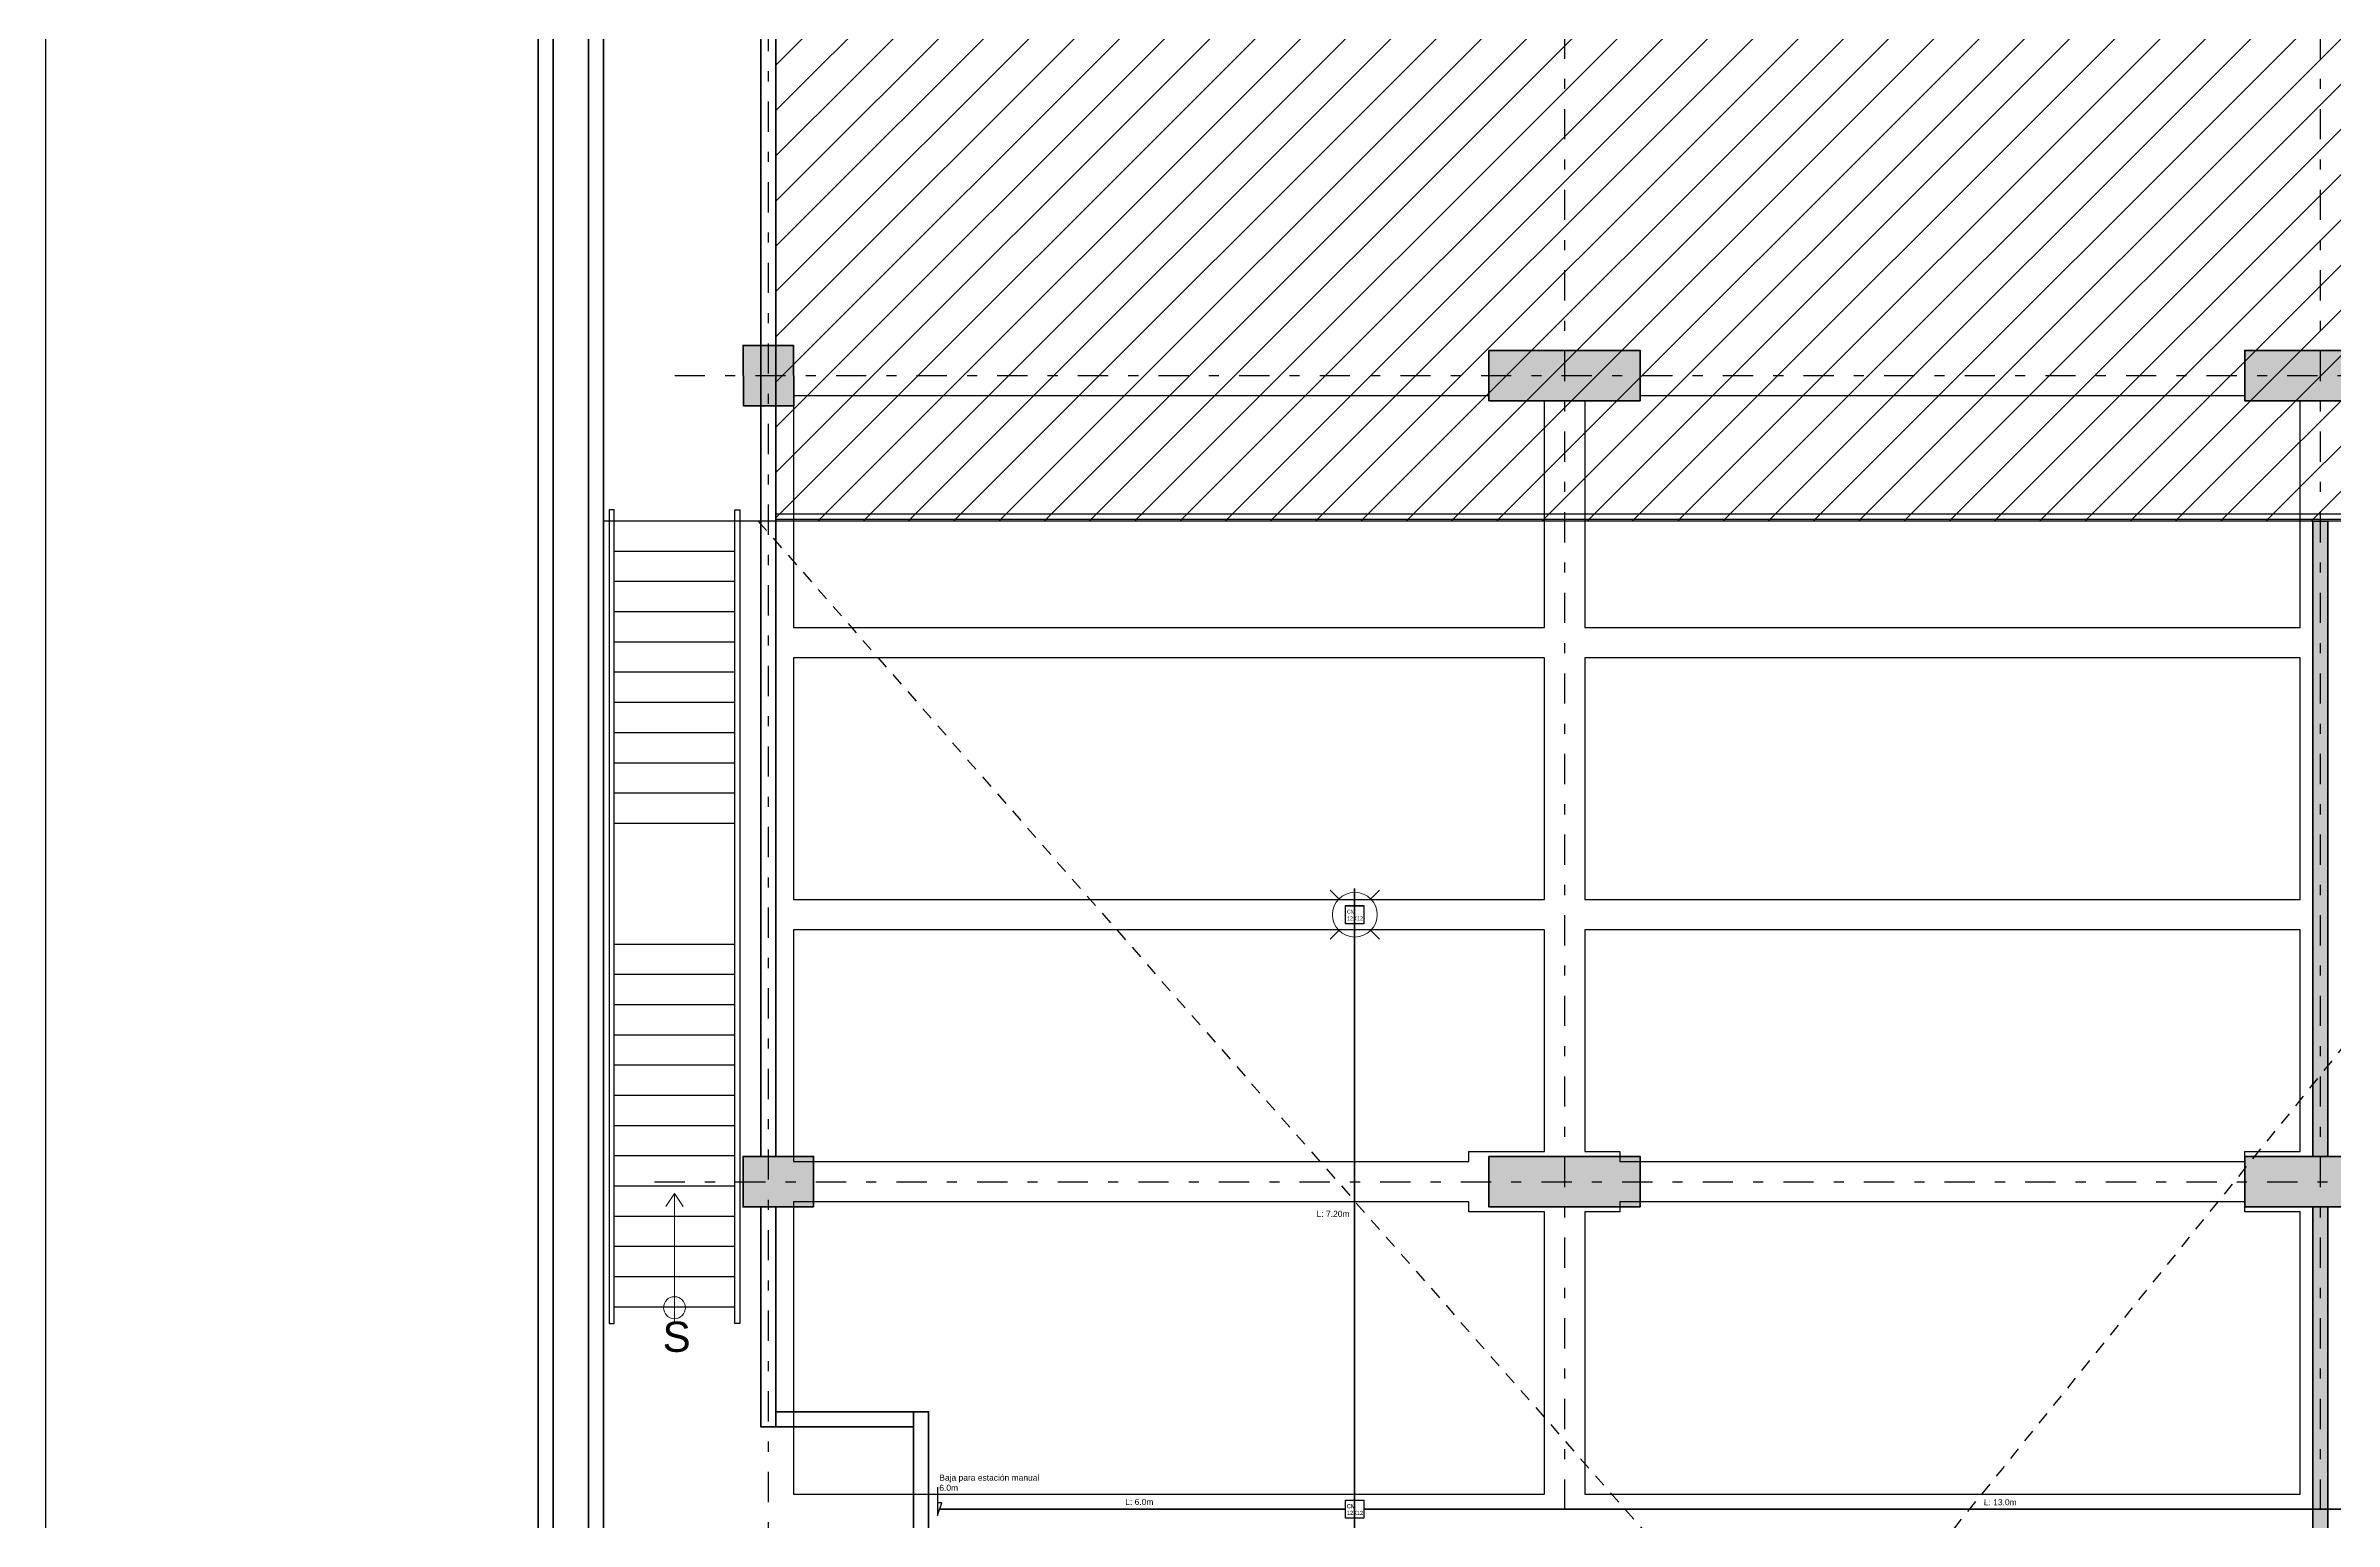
# Model space of a CAD drawing. Header units: millimetres. Extents: x 3781 to 4924, y 1639 to 1721.
# Drawn here: x 3889.05 to 3911.76, y 1664.83 to 1679.48 of the extents above; entities that cross this region are included whole.
import ezdxf

# ---------------------------------------------------------------- set-up
doc = ezdxf.new("R2010")
doc.units = ezdxf.units.MM
for name, pattern in [('CENTER', [0.7, 0.3, -0.2, 0, -0.2]), ('HIDDEN', [0.375, 0.25, -0.125]), ('HIDDEN2', [0.1875, 0.125, -0.0625]), ('LLUVIAS', [10, 4, -2, 4])]:
    doc.linetypes.add(name, pattern=pattern)
for name, color, linetype in [('1amobla', 2, 'Continuous'), ('AREA CIRCULACION', 2, 'Continuous'), ('AS_GL DETECCION_MEZANINE', 7, 'Continuous'), ('AS_GL DETECCION_PISO 2', 7, 'Continuous'), ('E-P. MACIZA1', 2, 'HIDDEN2'), ('EJE-ESTRUCTURA', 1, 'CENTER'), ('GG_LAZO CONTROL DRIVERS', 82, 'Continuous'), ('HACHTCOLUMNA', 250, 'Continuous'), ('JCA_HATCH 254', 252, 'Continuous'), ('JCA_PROYECCIONES', 1, 'HIDDEN2')]:
    doc.layers.add(name, color=color, linetype=linetype)
for name, color, linetype, lineweight in [('Estructura', 6, 'Continuous', 40), ('Muro', 4, 'Continuous', 40), ('TEXTOS', 7, 'Continuous', 20)]:
    doc.layers.add(name, color=color, linetype=linetype, lineweight=lineweight)
doc.styles.get("Standard").update_dxf_attribs({"font": 'arial.ttf'})

# ---------------------------------------------------------------- blocks, each defined once
blk = doc.blocks.new('estructura etapa 3')
at = {"layer": 'HACHTCOLUMNA'}
h = blk.add_hatch(color=256, dxfattribs=at)
h.paths.add_polyline_path([(-91.651, -6658.124), (-91.651, -6657.624), (-92.35, -6657.624), (-92.35, -6658.124)])
h.paths.add_polyline_path([(-49.354, -6658.124), (-49.354, -6657.624), (-50.055, -6657.624), (-50.055, -6658.124)])
h.paths.add_polyline_path([(-56.053, -6658.124), (-56.053, -6657.624), (-56.753, -6657.624), (-56.753, -6658.124)])
h.paths.add_polyline_path([(-76.45, -6659.124), (-76.95, -6659.124), (-76.95, -6657.624), (-76.45, -6657.624)])
h.paths.add_polyline_path([(-83.95, -6659.124), (-84.45, -6659.124), (-84.45, -6657.624), (-83.95, -6657.624)])
h.paths.add_polyline_path([(-60.452, -6659.124), (-60.952, -6659.124), (-60.952, -6657.624), (-60.452, -6657.624)])
h.paths.add_polyline_path([(-67.95, -6659.124), (-68.45, -6659.124), (-68.45, -6657.624), (-67.95, -6657.624)])
h.paths.add_polyline_path([(-91.85, -6668.199), (-91.851, -6667.599), (-92.35, -6667.599), (-92.349, -6668.199)])
h.paths.add_polyline_path([(-49.354, -6668.199), (-49.354, -6667.599), (-49.854, -6667.599), (-49.854, -6668.199)])
h.paths.add_polyline_path([(-56.154, -6668.149), (-56.154, -6667.649), (-56.854, -6667.649), (-56.854, -6668.149)])
h.paths.add_polyline_path([(-59.952, -6667.649), (-59.952, -6668.149), (-61.452, -6668.149), (-61.452, -6667.649)])
h.paths.add_polyline_path([(-75.95, -6667.649), (-75.95, -6668.149), (-77.45, -6668.149), (-77.45, -6667.649)])
h.paths.add_polyline_path([(-68.95, -6667.649), (-68.95, -6668.149), (-67.45, -6668.149), (-67.45, -6667.649)])
h.paths.add_polyline_path([(-84.95, -6667.649), (-84.95, -6668.149), (-83.45, -6668.149), (-83.45, -6667.649)])
h.paths.add_polyline_path([(-91.85, -6676.199), (-91.85, -6675.599), (-92.349, -6675.599), (-92.349, -6676.199)])
h.paths.add_polyline_path([(-49.354, -6676.199), (-49.354, -6675.599), (-49.854, -6675.599), (-49.854, -6676.199)])
h.paths.add_polyline_path([(-56.154, -6676.149), (-56.154, -6675.649), (-56.754, -6675.649), (-56.754, -6676.149)])
h.paths.add_polyline_path([(-59.952, -6675.649), (-59.952, -6676.149), (-61.452, -6676.149), (-61.452, -6675.649)])
h.paths.add_polyline_path([(-75.95, -6675.649), (-75.95, -6676.149), (-77.45, -6676.149), (-77.45, -6675.649)])
h.paths.add_polyline_path([(-68.95, -6675.649), (-68.95, -6676.149), (-67.45, -6676.149), (-67.45, -6675.649)])
h.paths.add_polyline_path([(-84.95, -6675.649), (-84.95, -6676.149), (-83.45, -6676.149), (-83.45, -6675.649)])
h.paths.add_polyline_path([(-91.847, -6686.299), (-91.851, -6685.699), (-92.35, -6685.699), (-92.346, -6686.299)])
h.paths.add_polyline_path([(-49.354, -6686.299), (-49.354, -6685.699), (-49.854, -6685.699), (-49.854, -6686.299)])
h.paths.add_polyline_path([(-56.154, -6686.249), (-56.154, -6685.749), (-56.754, -6685.749), (-56.754, -6686.249)])
h.paths.add_polyline_path([(-59.952, -6685.749), (-59.952, -6686.249), (-61.452, -6686.249), (-61.452, -6685.749)])
h.paths.add_polyline_path([(-75.95, -6685.749), (-75.95, -6686.249), (-77.45, -6686.249), (-77.45, -6685.749)])
h.paths.add_polyline_path([(-68.95, -6685.749), (-68.95, -6686.249), (-67.45, -6686.249), (-67.45, -6685.749)])
h.paths.add_polyline_path([(-84.95, -6685.749), (-84.95, -6686.249), (-83.45, -6686.249), (-83.45, -6685.749)])
h.paths.add_polyline_path([(-49.353, -6694.294), (-49.354, -6693.699), (-49.855, -6693.699), (-49.854, -6694.294)])
h.paths.add_polyline_path([(-56.054, -6694.249), (-56.054, -6693.749), (-56.753, -6693.749), (-56.753, -6694.249)])
h.paths.add_polyline_path([(-91.651, -6694.249), (-91.651, -6693.749), (-92.35, -6693.749), (-92.35, -6694.249)])
h.paths.add_polyline_path([(-59.952, -6693.749), (-59.952, -6694.249), (-61.452, -6694.249), (-61.452, -6693.749)])
h.paths.add_polyline_path([(-75.95, -6693.749), (-75.95, -6694.249), (-77.45, -6694.249), (-77.45, -6693.749)])
h.paths.add_polyline_path([(-68.95, -6693.749), (-68.95, -6694.249), (-67.45, -6694.249), (-67.45, -6693.749)])
h.paths.add_polyline_path([(-84.95, -6693.749), (-84.95, -6694.249), (-83.45, -6694.249), (-83.45, -6693.749)])
h.paths.add_polyline_path([(-49.358, -6703.974), (-49.353, -6703.374), (-49.854, -6703.374), (-49.859, -6703.974)])
h.paths.add_polyline_path([(-56.054, -6703.924), (-56.054, -6703.424), (-56.753, -6703.424), (-56.753, -6703.924)])
h.paths.add_polyline_path([(-67.95, -6704.924), (-67.95, -6703.424), (-68.45, -6703.424), (-68.45, -6704.924)])
h.paths.add_polyline_path([(-91.651, -6703.924), (-91.651, -6703.424), (-92.35, -6703.424), (-92.35, -6703.924)])
h.paths.add_polyline_path([(-61.847, -6703.424), (-60.347, -6703.424), (-60.347, -6703.924), (-61.847, -6703.924)])
h.paths.add_polyline_path([(-83.95, -6704.924), (-83.95, -6703.424), (-84.45, -6703.424), (-84.45, -6704.924)])
h.paths.add_polyline_path([(-76.45, -6704.924), (-76.45, -6703.424), (-76.95, -6703.424), (-76.95, -6704.924)])
h.paths.add_polyline_path([(-49.354, -6711.949), (-49.354, -6711.449), (-50.054, -6711.449), (-50.054, -6711.949)])
h.paths.add_polyline_path([(-55.954, -6711.949), (-55.954, -6711.449), (-56.654, -6711.449), (-56.654, -6711.949)])
h.paths.add_polyline_path([(-91.65, -6711.949), (-91.65, -6711.449), (-92.35, -6711.449), (-92.35, -6711.949)])
h.paths.add_polyline_path([(-60.952, -6711.949), (-60.952, -6709.549), (-60.452, -6709.549), (-60.452, -6711.949)])
h.paths.add_polyline_path([(-68.45, -6709.549), (-68.45, -6711.949), (-67.95, -6711.949), (-67.95, -6709.549)])
h.paths.add_polyline_path([(-76.95, -6709.549), (-76.95, -6711.949), (-76.45, -6711.949), (-76.45, -6709.549)])
h.paths.add_polyline_path([(-83.95, -6709.549), (-83.95, -6711.949), (-84.45, -6711.949), (-84.45, -6709.549)])
at = {"layer": 'EJE-ESTRUCTURA'}
for p, q in [((-92.1, -6655.279), (-92.1, -6714.861)), ((-84.2, -6655.354), (-84.2, -6714.914)), ((-76.7, -6655.354), (-76.7, -6714.914)), ((-93.028, -6685.999), (-46.502, -6685.999)), ((-93.228, -6693.999), (-46.502, -6693.999))]:
    blk.add_line(p, q, dxfattribs=at)
at = {"layer": 'Estructura'}
for points in [[(-91.847, -6686.299), (-91.851, -6685.699), (-92.35, -6685.699), (-92.346, -6686.299)], [(-84.95, -6685.749), (-84.95, -6686.249), (-83.45, -6686.249), (-83.45, -6685.749)], [(-75.95, -6685.749), (-75.95, -6686.249), (-77.45, -6686.249), (-77.45, -6685.749)], [(-91.651, -6694.249), (-91.651, -6693.749), (-92.35, -6693.749), (-92.35, -6694.249)], [(-84.95, -6693.749), (-84.95, -6694.249), (-83.45, -6694.249), (-83.45, -6693.749)], [(-75.95, -6693.749), (-75.95, -6694.249), (-77.45, -6694.249), (-77.45, -6693.749)]]:
    blk.add_lwpolyline(points, close=True, dxfattribs=at)
blk = doc.blocks.new('AS_Strobe-CEILING')
at = {"color": 0, "linetype": 'Continuous', "lineweight": 15}
for p, q in [((-0.105, 0.105), (-0.163, 0.163)), ((0.105, 0.105), (0.163, 0.163)), ((-0.105, -0.105), (-0.163, -0.163)), ((0.105, -0.105), (0.163, -0.163))]:
    blk.add_line(p, q, dxfattribs=at)
blk.add_ellipse((0, 0), major_axis=(0.148, 0), ratio=1, dxfattribs=at)
blk = doc.blocks.new('Caja metalica de 12')
at = {"layer": '1amobla', "linetype": 'Continuous', "ltscale": 0.3}
blk.add_lwpolyline([(-1069.691, -2855.357), (-1069.511, -2855.357), (-1069.511, -2855.537), (-1069.691, -2855.537), (-1069.691, -2855.357)], dxfattribs=at)
at = {"layer": '1amobla', "color": 7, "linetype": 'Continuous', "ltscale": 0.3, "insert": (-1069.679, -2855.397), "char_height": 0.04, "width": 0.07916, "attachment_point": 1}
blk.add_mtext('CM 12X12', dxfattribs=at)

msp = doc.modelspace()

# ---------------------------------------------------------------- hatches: boundary and pattern name
at = {"layer": 'JCA_HATCH 254'}
h = msp.add_hatch(dxfattribs=at)
h.set_pattern_fill('ANSI31', color=256, scale=0.1)
h.set_pattern_definition([(45, (4389.12422, 4562.20172), (-0.224506403, 0.224506403), [])])
edge = h.paths.add_edge_path()
edge.add_line((3896.296, 1701.49), (3897.3, 1701.49))
edge.add_line((3897.3, 1701.49), (3897.3, 1701.323))
edge.add_line((3897.3, 1701.323), (3928.384, 1701.323))
edge.add_line((3928.384, 1701.323), (3928.384, 1704.453))
edge.add_line((3928.384, 1704.453), (3938.838, 1704.453))
edge.add_line((3938.838, 1704.453), (3938.838, 1686.378))
edge.add_line((3938.838, 1686.378), (3938.82, 1686.378))
edge.add_line((3938.82, 1686.378), (3938.82, 1674.758))
edge.add_line((3938.82, 1674.758), (3896.3, 1674.758))
edge.add_line((3896.3, 1674.758), (3896.3, 1701.49))
at = {"layer": 'JCA_HATCH 254', "linetype": 'HIDDEN', "ltscale": 0.3}
h = msp.add_hatch(color=256, dxfattribs=at)
h.paths.add_polyline_path([(3911.55, 1657.278), (3911.7, 1657.278), (3911.7, 1652.653), (3911.55, 1652.653)])
h.paths.add_polyline_path([(3911.55, 1658.778), (3911.7, 1658.778), (3911.7, 1667.953), (3911.55, 1667.953)])
h.paths.add_polyline_path([(3911.55, 1674.758), (3911.7, 1674.758), (3911.7, 1668.453), (3911.55, 1668.453)])

# ---------------------------------------------------------------- linework, layer by layer
at = {"linetype": 'HIDDEN', "ltscale": 0.3}
msp.add_lwpolyline([(3896.296, 1701.49), (3897.3, 1701.49), (3897.3, 1701.323), (3928.384, 1701.323), (3928.384, 1704.453), (3938.838, 1704.453), (3938.838, 1686.378), (3938.82, 1686.378), (3938.82, 1674.758), (3896.3, 1674.758), (3896.3, 1701.49)], dxfattribs=at)
at = {"layer": '1amobla', "color": 7, "linetype": 'Continuous', "ltscale": 0.3, "true_color": 0xffffff}
msp.add_lwpolyline([(3889.055, 1712.387), (3947.503, 1712.387), (3947.503, 1639.402), (3889.055, 1639.402)], close=True, dxfattribs=at)
for points in [[(3901.952, 1670.943), (3902.132, 1670.943), (3902.132, 1670.763), (3901.952, 1670.763), (3901.952, 1670.943)], [(3901.952, 1670.943), (3902.132, 1670.943), (3902.132, 1670.763), (3901.952, 1670.763), (3901.952, 1670.943)], [(3901.952, 1665.043), (3902.132, 1665.043), (3902.132, 1664.863), (3901.952, 1664.863), (3901.952, 1665.043)], [(3901.952, 1665.043), (3902.132, 1665.043), (3902.132, 1664.863), (3901.952, 1664.863), (3901.952, 1665.043)]]:
    msp.add_lwpolyline(points, dxfattribs=at)
at = {"layer": 'AREA CIRCULACION'}
for p, q in [((3894.439, 1674.752), (3894.439, 1704.453)), ((3927.547, 1674.758), (3894.589, 1674.758)), ((3895.892, 1674.458), (3894.695, 1674.458)), ((3895.892, 1674.158), (3894.695, 1674.158)), ((3895.892, 1673.858), (3894.695, 1673.858)), ((3895.892, 1673.558), (3894.695, 1673.558)), ((3895.892, 1673.258), (3894.695, 1673.258)), ((3895.892, 1672.958), (3894.695, 1672.958)), ((3895.892, 1672.658), (3894.695, 1672.658)), ((3895.892, 1672.358), (3894.695, 1672.358)), ((3895.892, 1672.058), (3894.695, 1672.058)), ((3895.892, 1671.758), (3894.695, 1671.758)), ((3895.891, 1670.558), (3894.694, 1670.558)), ((3895.891, 1670.258), (3894.694, 1670.258)), ((3895.891, 1669.958), (3894.694, 1669.958)), ((3895.891, 1669.658), (3894.694, 1669.658)), ((3895.891, 1669.358), (3894.694, 1669.358)), ((3895.891, 1669.058), (3894.694, 1669.058)), ((3895.891, 1668.758), (3894.694, 1668.758)), ((3895.891, 1668.458), (3894.694, 1668.458)), ((3895.891, 1668.158), (3894.694, 1668.158)), ((3895.891, 1667.858, 0), (3894.694, 1667.858, 0)), ((3895.891, 1667.558, 0), (3894.694, 1667.558, 0)), ((3895.891, 1667.258, 0), (3894.694, 1667.258, 0)), ((3895.891, 1666.958, 0), (3894.694, 1666.958, 0))]:
    msp.add_line(p, q, dxfattribs=at)
for points in [[(3894.695, 1674.872), (3894.645, 1674.872), (3894.645, 1666.797), (3894.695, 1666.797)], [(3895.892, 1674.872), (3895.941, 1674.872), (3895.941, 1666.797), (3895.891, 1666.797)], [(3896.3, 1674.828), (3896.3, 1674.779), (3917.594, 1674.779), (3917.594, 1674.829)]]:
    msp.add_lwpolyline(points, close=True, dxfattribs=at)
at = {"layer": 'AS_GL DETECCION_PISO 2', "color": 5, "linetype": 'Continuous', "lineweight": 50}
for p, q in [((3902.042, 1664.702), (3902.042, 1671.112)), ((3901.952, 1664.953), (3897.915, 1664.953)), ((3902.132, 1664.953), (3914.799, 1664.953))]:
    msp.add_line(p, q, dxfattribs=at)
at = {"layer": 'E-P. MACIZA1', "color": 7, "linetype": 'LLUVIAS', "ltscale": 3, "true_color": 0xffffff}
for points in [[(3903.925, 1673.703), (3903.925, 1675.953), (3903.375, 1675.953), (3903.375, 1676.003), (3896.475, 1676.003), (3896.475, 1675.953), (3896.475, 1673.703)], [(3911.425, 1673.703), (3911.425, 1675.953), (3910.875, 1675.953), (3910.875, 1676.003), (3904.875, 1676.003), (3904.875, 1675.953), (3904.325, 1675.953), (3904.325, 1673.703)], [(3896.475, 1671.003), (3903.925, 1671.003), (3903.925, 1673.403), (3896.475, 1673.403)], [(3911.425, 1673.403), (3904.325, 1673.403), (3904.325, 1671.003), (3911.425, 1671.003)], [(3903.175, 1668.403), (3903.175, 1668.503), (3903.925, 1668.503), (3903.925, 1670.703), (3896.475, 1670.703), (3896.475, 1668.453), (3896.475, 1668.403)], [(3910.875, 1668.403), (3910.875, 1668.503), (3911.425, 1668.503), (3911.425, 1670.703), (3904.325, 1670.703), (3904.325, 1668.503), (3904.675, 1668.503), (3904.675, 1668.403)], [(3903.925, 1665.103), (3903.925, 1667.903), (3903.175, 1667.903), (3903.175, 1668.003), (3896.475, 1668.003), (3896.475, 1667.953), (3896.475, 1665.103)], [(3911.425, 1665.103), (3911.425, 1667.903), (3910.875, 1667.903), (3910.875, 1668.003), (3904.675, 1668.003), (3904.675, 1667.903), (3904.325, 1667.903), (3904.325, 1665.103)]]:
    msp.add_lwpolyline(points, close=True, dxfattribs=at)
at = {"layer": 'GG_LAZO CONTROL DRIVERS', "ltscale": 0.3}
msp.add_lwpolyline([(3897.903, 1665.172), (3897.903, 1664.889), (3897.947, 1665.015), (3897.903, 1665.015)], dxfattribs=at)
at = {"layer": 'JCA_PROYECCIONES'}
for p, q in [((3896.125, 1674.758), (3917.534, 1650.343)), ((3896.675, 1650.753), (3916.067, 1674.758))]:
    msp.add_line(p, q, dxfattribs=at)
at = {"layer": 'Muro'}
for points in [[(3894.439, 1704.453), (3894.589, 1704.453), (3894.589, 1650.592), (3894.439, 1650.592)], [(3893.939, 1704.078), (3894.089, 1704.078), (3894.089, 1650.253), (3893.939, 1650.253)], [(3893.939, 1704.078), (3894.089, 1704.078), (3894.089, 1650.253), (3893.939, 1650.253)], [(3896.15, 1701.503), (3896.3, 1701.503), (3896.3, 1668.453), (3896.15, 1668.453)], [(3911.55, 1674.758), (3911.7, 1674.758), (3911.7, 1668.453), (3911.55, 1668.453)], [(3896.15, 1667.953), (3896.3, 1667.953), (3896.3, 1665.77), (3896.15, 1665.77)], [(3911.55, 1658.778), (3911.7, 1658.778), (3911.7, 1667.953), (3911.55, 1667.953)], [(3897.664, 1665.92), (3897.664, 1665.77), (3896.3, 1665.77), (3896.3, 1665.92)], [(3897.815, 1663.303), (3897.664, 1663.303), (3897.665, 1665.92), (3897.815, 1665.92)]]:
    msp.add_lwpolyline(points, close=True, dxfattribs=at)
at = {"layer": 'TEXTOS'}
for points in [[(3895.293, 1666.793), (3895.293, 1668.087), (3895.206, 1667.957)], [(3895.293, 1666.975), (3895.293, 1668.087), (3895.379, 1667.957)]]:
    msp.add_lwpolyline(points, dxfattribs=at)
msp.add_circle((3895.293, 1666.952, 0), 0.109, dxfattribs=at)

# ---------------------------------------------------------------- block references
at = {"layer": '1amobla', "color": 7, "linetype": 'Continuous', "true_color": 0xffffff}
for p in [(4971.643, 4526.299), (4971.643, 4520.399)]:
    msp.add_blockref('Caja metalica de 12', p, dxfattribs=at)
at = {"layer": 'AS_GL DETECCION_MEZANINE', "color": 1, "linetype": 'Continuous', "xscale": 1.5, "yscale": 1.5, "zscale": 1.5}
msp.add_blockref('AS_Strobe-CEILING', (3902.044, 1670.853), dxfattribs=at)
at = {"layer": 'Muro'}
msp.add_blockref('estructura etapa 3', (3988.324, 8362.202), dxfattribs=at)

# ---------------------------------------------------------------- texts
at = {"layer": '1amobla', "color": 7, "linetype": 'Continuous', "ltscale": 0.3, "true_color": 0xffffff, "insert": (3901.965, 1665.003), "char_height": 0.04, "width": 0.07916, "attachment_point": 1}
msp.add_mtext('CM 12X12', dxfattribs=at)
at = {"layer": 'TEXTOS'}
for s, height, rotation, p in [('L: 7.20m', 0.06, 359.9331, (3901.665, 1667.854)), ('S', 0.3, 0.0669, (3895.175, 1666.514)), ('6.0m', 0.06, 359.9331, (3897.921, 1665.135)), ('Baja para estación manual', 0.06, 359.9331, (3897.921, 1665.236)), ('L: 6.0m', 0.06, 359.9331, (3899.766, 1664.995)), ('L: 13.0m', 0.06, 359.9331, (3908.285, 1664.992))]:
    msp.add_text(s, height=height, rotation=rotation, dxfattribs=at).set_placement(p)

doc.saveas('drawing.dxf')
